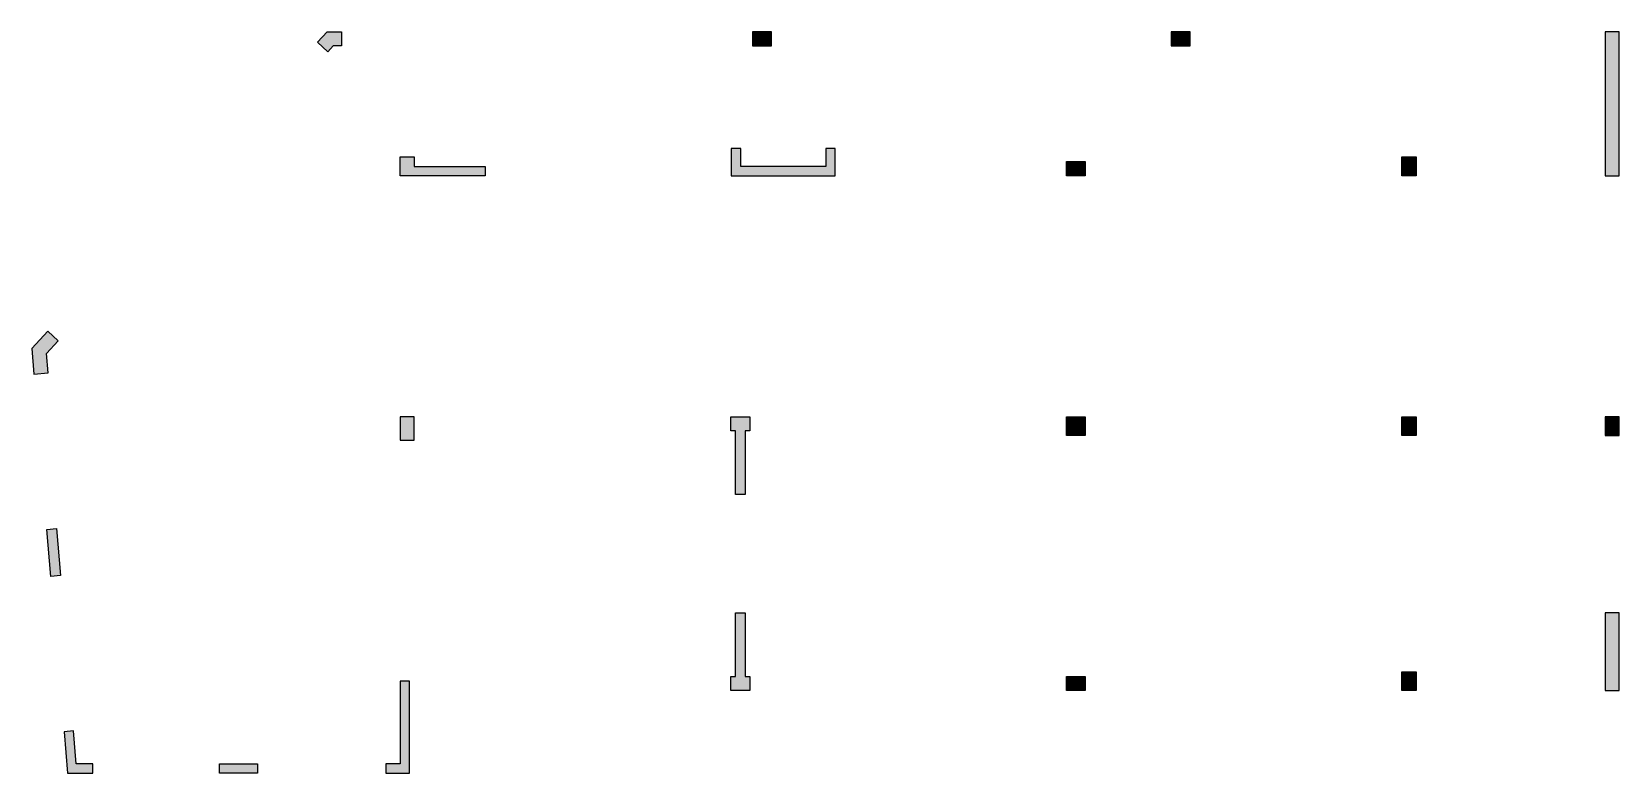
# Model space of a CAD drawing. Header units: millimetres. Extents: x 850748 to 884343, y 256304 to 272004.
import ezdxf

# ---------------------------------------------------------------- set-up
doc = ezdxf.new("R2010")
doc.units = ezdxf.units.MM
doc.header["$LTSCALE"] = 1000
for name, color, linetype in [('S-COLU-HATCH', 30, 'Continuous'), ('S-COLU-LINE1', 6, 'Continuous'), ('S-WALL-LINE1', 12, 'Continuous')]:
    doc.layers.add(name, color=color, linetype=linetype)

msp = doc.modelspace()

# ---------------------------------------------------------------- hatches: boundary and pattern name
at = {"layer": 'S-COLU-HATCH'}
h = msp.add_hatch(color=0, dxfattribs=at)
h.dxf.hatch_style = 1
h.paths.add_polyline_path([(856795, 271785), (857000, 272004), (857300, 272004), (857300, 271704), (857130, 271704), (857015, 271580)])
h = msp.add_hatch(color=0, dxfattribs=at)
h.dxf.hatch_style = 1
h.paths.add_polyline_path([(866003, 271704), (866403, 271704), (866403, 272004), (866003, 272004)])
h = msp.add_hatch(color=0, dxfattribs=at)
h.dxf.hatch_style = 1
h.paths.add_polyline_path([(874863, 271704), (875263, 271704), (875263, 272004), (874863, 272004)])
h = msp.add_hatch(color=0, dxfattribs=at)
h.dxf.hatch_style = 1
h.paths.add_polyline_path([(884343, 272004), (884043, 272004), (884043, 268954), (884343, 268954)])
h = msp.add_hatch(color=0, dxfattribs=at)
h.dxf.hatch_style = 1
h.paths.add_polyline_path([(865553, 269529), (865553, 268954), (867753, 268954), (867753, 269529), (867553, 269529), (867553, 269154), (865753, 269154), (865753, 269529)])
h = msp.add_hatch(color=0, dxfattribs=at)
h.dxf.hatch_style = 1
h.paths.add_polyline_path([(858543, 269354), (858843, 269354), (858843, 269154), (860343, 269154), (860343, 268954), (858543, 268954)])
h = msp.add_hatch(color=0, dxfattribs=at)
h.dxf.hatch_style = 1
h.paths.add_polyline_path([(872643, 269254), (873043, 269254), (873043, 268954), (872643, 268954)])
h = msp.add_hatch(color=0, dxfattribs=at)
h.dxf.hatch_style = 1
h.paths.add_polyline_path([(879743, 269354), (880043, 269354), (880043, 268954), (879743, 268954)])
h = msp.add_hatch(color=0, dxfattribs=at)
h.dxf.hatch_style = 1
h.paths.add_polyline_path([(851309, 265461), (851089, 265666), (850748, 265300), (850794, 264756), (851093, 264781), (851058, 265193)])
h = msp.add_hatch(color=0, dxfattribs=at)
h.dxf.hatch_style = 1
h.paths.add_polyline_path([(858543, 263354), (858843, 263354), (858843, 263854), (858543, 263854)])
h = msp.add_hatch(color=0, dxfattribs=at)
h.dxf.hatch_style = 1
h.paths.add_polyline_path([(865543, 263854), (865943, 263854), (865943, 263554), (865843, 263554), (865843, 262204), (865643, 262204), (865643, 263554), (865543, 263554)])
h = msp.add_hatch(color=0, dxfattribs=at)
h.dxf.hatch_style = 1
h.paths.add_polyline_path([(872643, 263854), (873043, 263854), (873043, 263454), (872643, 263454)])
h = msp.add_hatch(color=0, dxfattribs=at)
h.dxf.hatch_style = 1
h.paths.add_polyline_path([(879743, 263854), (880043, 263854), (880043, 263454), (879743, 263454)])
h = msp.add_hatch(color=0, dxfattribs=at)
h.dxf.hatch_style = 1
h.paths.add_polyline_path([(884043, 263454), (884343, 263454), (884343, 263854), (884043, 263854)])
h = msp.add_hatch(color=0, dxfattribs=at)
h.dxf.hatch_style = 1
h.paths.add_polyline_path([(851071, 261468), (851270, 261485), (851354, 260488), (851154, 260471)])
h = msp.add_hatch(color=0, dxfattribs=at)
h.dxf.hatch_style = 1
h.paths.add_polyline_path([(865643, 259704), (865843, 259704), (865843, 258354), (865943, 258354), (865943, 258054), (865543, 258054), (865543, 258354), (865643, 258354)])
h = msp.add_hatch(color=0, dxfattribs=at)
h.dxf.hatch_style = 1
h.paths.add_polyline_path([(884343, 259704), (884043, 259704), (884043, 258054), (884343, 258054)])
h = msp.add_hatch(color=0, dxfattribs=at)
h.dxf.hatch_style = 1
h.paths.add_polyline_path([(872643, 258354), (873043, 258354), (873043, 258054), (872643, 258054)])
h = msp.add_hatch(color=0, dxfattribs=at)
h.dxf.hatch_style = 1
h.paths.add_polyline_path([(879743, 258454), (880043, 258454), (880043, 258054), (879743, 258054)])
h = msp.add_hatch(color=0, dxfattribs=at)
h.dxf.hatch_style = 1
h.paths.add_polyline_path([(858243, 256504), (858243, 256304), (858743, 256304), (858743, 258254), (858543, 258254), (858543, 256504)])
h = msp.add_hatch(color=0, dxfattribs=at)
h.dxf.hatch_style = 1
h.paths.add_polyline_path([(851431, 257183), (851505, 256304), (852043, 256304), (852043, 256504), (851689, 256504), (851630, 257200)])
h = msp.add_hatch(color=0, dxfattribs=at)
h.dxf.hatch_style = 1
h.paths.add_polyline_path([(854723, 256504), (855523, 256504), (855523, 256304), (854723, 256304)])

# ---------------------------------------------------------------- linework, layer by layer
at = {"layer": 'S-COLU-LINE1', "linetype": 'ByBlock', "elevation": 0}
for points in [[(856795, 271785), (857000, 272004), (857300, 272004), (857300, 271704), (857130, 271704), (857015, 271580)], [(866003, 271704), (866403, 271704), (866403, 272004), (866003, 272004)], [(874863, 271704), (875263, 271704), (875263, 272004), (874863, 272004)], [(872643, 269254), (873043, 269254), (873043, 268954), (872643, 268954)], [(879743, 269354), (880043, 269354), (880043, 268954), (879743, 268954)], [(851309, 265461), (851089, 265666), (850748, 265300), (850794, 264756), (851093, 264781), (851058, 265193)], [(858543, 263354), (858843, 263354), (858843, 263854), (858543, 263854)], [(872643, 263854), (873043, 263854), (873043, 263454), (872643, 263454)], [(879743, 263854), (880043, 263854), (880043, 263454), (879743, 263454)], [(884043, 263454), (884343, 263454), (884343, 263854), (884043, 263854)], [(872643, 258354), (873043, 258354), (873043, 258054), (872643, 258054)], [(879743, 258454), (880043, 258454), (880043, 258054), (879743, 258054)]]:
    msp.add_lwpolyline(points, close=True, dxfattribs=at)
at = {"layer": 'S-WALL-LINE1', "linetype": 'ByBlock', "elevation": 0}
for points in [[(884343, 272004), (884043, 272004), (884043, 268954), (884343, 268954)], [(865553, 269529), (865553, 268954), (867753, 268954), (867753, 269529), (867553, 269529), (867553, 269154), (865753, 269154), (865753, 269529)], [(858543, 269354), (858843, 269354), (858843, 269154), (860343, 269154), (860343, 268954), (858543, 268954)], [(865543, 263854), (865943, 263854), (865943, 263554), (865843, 263554), (865843, 262204), (865643, 262204), (865643, 263554), (865543, 263554)], [(851071, 261468), (851270, 261485), (851354, 260488), (851154, 260471)], [(865643, 259704), (865843, 259704), (865843, 258354), (865943, 258354), (865943, 258054), (865543, 258054), (865543, 258354), (865643, 258354)], [(884343, 259704), (884043, 259704), (884043, 258054), (884343, 258054)], [(858243, 256504), (858243, 256304), (858743, 256304), (858743, 258254), (858543, 258254), (858543, 256504)], [(851431, 257183), (851505, 256304), (852043, 256304), (852043, 256504), (851689, 256504), (851630, 257200)], [(854723, 256504), (855523, 256504), (855523, 256304), (854723, 256304)]]:
    msp.add_lwpolyline(points, close=True, dxfattribs=at)

doc.saveas('drawing.dxf')
